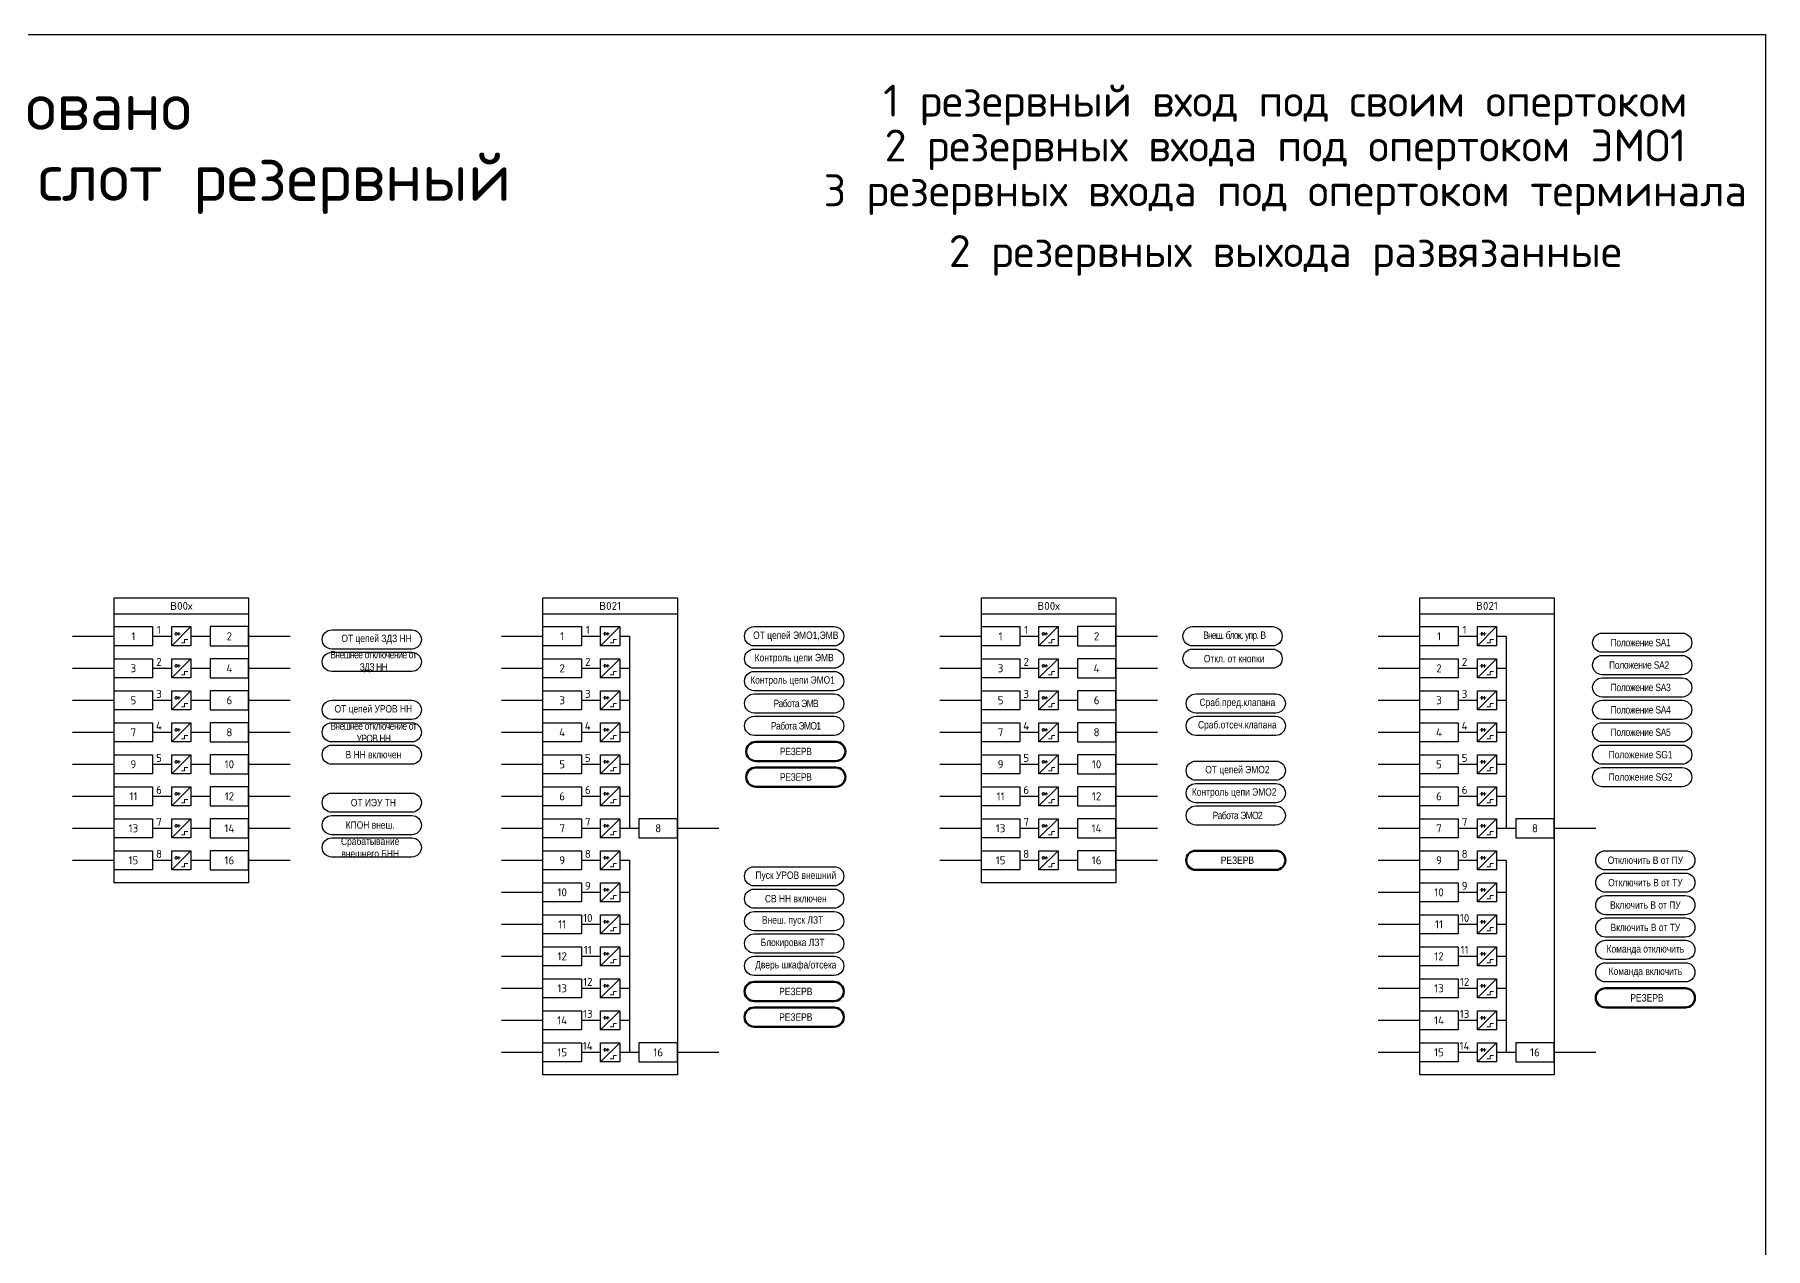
# Model space of a CAD drawing. Header units: millimetres. Extents: x 1657 to 6276, y -558 to 701.
# Drawn here: x 3280 to 3821, y 322 to 701 of the extents above; entities that cross this region are included whole.
import ezdxf
from ezdxf.enums import TextEntityAlignment as Align

# ---------------------------------------------------------------- set-up
doc = ezdxf.new("R2010")
doc.units = ezdxf.units.MM
doc.layers.add('_ОРЗ_0.3', color=7, linetype='Continuous', lineweight=30)
doc.layers.add('TEXT', color=7, linetype='Continuous', lineweight=25)
doc.layers.add('Основная', color=7, linetype='Continuous')
doc.styles.add('2.5_Gost_RD', font='ARIALN.TTF', dxfattribs={"height": 2.5})
doc.styles.add('2.5_ISOCPEUR', font='isocpeur.ttf', dxfattribs={"width": 0.9, "height": 2.5})
doc.styles.add('2.5_ISOCPEUR_1', font='isocpeur.ttf', dxfattribs={"height": 2.5})

# ---------------------------------------------------------------- blocks, each defined once
blk = doc.blocks.new('*U42')
at = {"layer": 'Основная', "color": 0}
for p, q in [((0, 0), (2, 0)), ((2, 0), (40, 0)), ((40, 0), (42, 0))]:
    blk.add_line(p, q, dxfattribs=at)
blk = doc.blocks.new('*U55')
at = {"lineweight": 13, "ltscale": 0.25}
blk.add_line((20.25, 1.25), (20.25, 0.25), dxfattribs=at)
for points in [[(0, 3), (12, 3), (12, -3), (0, -3)], [(18, 3), (24, 3), (24, -3), (18, -3)]]:
    blk.add_lwpolyline(points, close=True)
blk.add_lwpolyline([(20.25, 0.75), (19.25, 1.25), (19.25, 0.25), (20.25, 0.75)], dxfattribs=at)
at = {"lineweight": 13, "flags": 128}
for points in [[(19.5, 1.5, 0, 0, 0), (19.5, 2, 0.25, 0, 0), (19.5, 2.5, 0, 0, 0)], [(20, 1.5, 0, 0, 0), (20, 2, 0.25, 0, 0), (20, 2.5, 0, 0, 0)]]:
    blk.add_lwpolyline(points, format="xyseb", dxfattribs=at)
at = {"layer": 'Основная', "color": 0}
blk.add_line((12, 0), (18, 0), dxfattribs=at)
at = {"layer": 'Основная', "ltscale": 0.25}
blk.add_line((24, 3), (18, -3), dxfattribs=at)
at = {"layer": 'Основная', "color": 0, "lineweight": 13}
blk.add_line((18.75, 0.75), (20.75, 0.75), dxfattribs=at)
for p, q in [((21, -2), (22, -2)), ((22, -1), (23, -1)), ((22, -2), (22, -1))]:
    blk.add_line(p, q, dxfattribs=at).dxf.unprotected_set("ltscale", 0)
at = {"layer": 'Основная', "style": '2.5_ISOCPEUR'}
for tag, p in [('ОУ', (3, 6)), ('В', (6, 0)), ('K', (14, 2))]:
    blk.add_attdef(tag, text='', height=2.5, dxfattribs=at).set_placement(p, align=Align.MIDDLE_CENTER)
blk = doc.blocks.new('*U53')
blk.add_lwpolyline([(0, 3), (-12, 3), (-12, -3), (0, -3)], close=True)
at = {"layer": 'Основная', "style": '2.5_ISOCPEUR'}
for tag, p in [('ОУ', (-7, 10)), ('В', (-6, 0))]:
    blk.add_attdef(tag, text='', height=2.5, dxfattribs=at).set_placement(p, align=Align.MIDDLE_CENTER)

msp = doc.modelspace()

# ---------------------------------------------------------------- linework, layer by layer
at = {"ltscale": 100}
for p, q in [((3466, 513), (3466, 453)), ((3740, 513), (3740, 453)), ((3466, 443), (3466, 383)), ((3740, 443), (3740, 383))]:
    msp.add_line(p, q, dxfattribs=at)
msp.add_lwpolyline([(2745, 701), (3821, 701), (3821, -171), (2745, -171)], close=True, dxfattribs=at)
at = {"color": 3, "ltscale": 100}
for points in [[(3373, 509, -1), (3373, 515), (3398, 515, -1), (3398, 509)], [(3373, 502, -1), (3373, 508), (3398, 508, -1), (3398, 502)]]:
    msp.add_lwpolyline(points, format="xyb", close=True, dxfattribs=at)
at = {"color": 30, "ltscale": 100, "true_color": 0xf26722}
for points in [[(3505, 510, -1), (3505, 516), (3530, 516, -1), (3530, 510)], [(3505, 503, -1), (3505, 509), (3530, 509, -1), (3530, 503)], [(3505, 496, -1), (3505, 502), (3530, 502, -1), (3530, 496)], [(3505, 489, -1), (3505, 495), (3530, 495, -1), (3530, 489)], [(3505, 482, -1), (3505, 488), (3530, 488, -1), (3530, 482)]]:
    msp.add_lwpolyline(points, format="xyb", close=True, dxfattribs=at)
at = {"color": 6, "ltscale": 100}
for points in [[(3642, 510, -1), (3642, 516), (3667, 516, -1), (3667, 510)], [(3642, 503, -1), (3642, 509), (3667, 509, -1), (3667, 503)]]:
    msp.add_lwpolyline(points, format="xyb", close=True, dxfattribs=at)
at = {"ltscale": 100}
for points in [[(3770, 508, -1), (3770, 514), (3795, 514, -1), (3795, 508)], [(3770, 501, -1), (3770, 507), (3795, 507, -1), (3795, 501)], [(3770, 494, -1), (3770, 500), (3795, 500, -1), (3795, 494)], [(3770, 487, -1), (3770, 493), (3795, 493, -1), (3795, 487)], [(3770, 480, -1), (3770, 486), (3795, 486, -1), (3795, 480)], [(3770, 473, -1), (3770, 479), (3795, 479, -1), (3795, 473)], [(3770, 466, -1), (3770, 472), (3795, 472, -1), (3795, 466)], [(3771, 440, -1), (3771, 446), (3796, 446, -1), (3796, 440)], [(3505, 435, -1), (3505, 441), (3530, 441, -1), (3530, 435)], [(3771, 433, -1), (3771, 439), (3796, 439, -1), (3796, 433)], [(3505, 428, -1), (3505, 434), (3530, 434, -1), (3530, 428)], [(3771, 426, -1), (3771, 432), (3796, 432, -1), (3796, 426)], [(3505, 421, -1), (3505, 427), (3530, 427, -1), (3530, 421)], [(3771, 419, -1), (3771, 425), (3796, 425, -1), (3796, 419)], [(3505, 414, -1), (3505, 420), (3530, 420, -1), (3530, 414)], [(3771, 412, -1), (3771, 418), (3796, 418, -1), (3796, 412)], [(3505, 407, -1), (3505, 413), (3530, 413, -1), (3530, 407)], [(3771, 405, -1), (3771, 411), (3796, 411, -1), (3796, 405)]]:
    msp.add_lwpolyline(points, format="xyb", close=True, dxfattribs=at)
for points in [[(3292, 513), (3305, 513)], [(3329, 513), (3335, 513)], [(3347, 513), (3360, 513)], [(3426, 513), (3439, 513)], [(3463, 513), (3466, 513)], [(3563, 513), (3576, 513)], [(3600, 513), (3606, 513)], [(3618, 513), (3631, 513)], [(3700, 513), (3713, 513)], [(3737, 513), (3740, 513)], [(3292, 503), (3305, 503)], [(3329, 503), (3335, 503)], [(3347, 503), (3360, 503)], [(3426, 503), (3439, 503)], [(3463, 503), (3466, 503)], [(3563, 503), (3576, 503)], [(3600, 503), (3606, 503)], [(3618, 503), (3631, 503)], [(3700, 503), (3713, 503)], [(3737, 503), (3740, 503)], [(3292, 493), (3305, 493)], [(3329, 493), (3335, 493)], [(3347, 493), (3360, 493)], [(3426, 493), (3439, 493)], [(3463, 493), (3466, 493)], [(3563, 493), (3576, 493)], [(3600, 493), (3606, 493)], [(3618, 493), (3631, 493)], [(3700, 493), (3713, 493)], [(3737, 493), (3740, 493)], [(3292, 483), (3305, 483)], [(3329, 483), (3335, 483)], [(3347, 483), (3360, 483)], [(3426, 483), (3439, 483)], [(3463, 483), (3466, 483)], [(3563, 483), (3576, 483)], [(3600, 483), (3606, 483)], [(3618, 483), (3631, 483)], [(3700, 483), (3713, 483)], [(3737, 483), (3740, 483)], [(3292, 473), (3305, 473)], [(3329, 473), (3335, 473)], [(3347, 473), (3360, 473)], [(3426, 473), (3439, 473)], [(3463, 473), (3466, 473)], [(3563, 473), (3576, 473)], [(3600, 473), (3606, 473)], [(3618, 473), (3631, 473)], [(3700, 473), (3713, 473)], [(3737, 473), (3740, 473)], [(3292, 463), (3305, 463)], [(3329, 463), (3335, 463)], [(3347, 463), (3360, 463)], [(3426, 463), (3439, 463)], [(3463, 463), (3466, 463)], [(3563, 463), (3576, 463)], [(3600, 463), (3606, 463)], [(3618, 463), (3631, 463)], [(3700, 463), (3713, 463)], [(3737, 463), (3740, 463)], [(3292, 453), (3305, 453)], [(3329, 453), (3335, 453)], [(3347, 453), (3360, 453)], [(3426, 453), (3439, 453)], [(3463, 453), (3469, 453)], [(3481, 453), (3494, 453)], [(3563, 453), (3576, 453)], [(3600, 453), (3606, 453)], [(3618, 453), (3631, 453)], [(3700, 453), (3713, 453)], [(3737, 453), (3743, 453)], [(3755, 453), (3768, 453)], [(3292, 443), (3305, 443)], [(3329, 443), (3335, 443)], [(3347, 443), (3360, 443)], [(3426, 443), (3439, 443)], [(3463, 443), (3466, 443)], [(3563, 443), (3576, 443)], [(3600, 443), (3606, 443)], [(3618, 443), (3631, 443)], [(3700, 443), (3713, 443)], [(3737, 443), (3740, 443)], [(3426, 433), (3439, 433)], [(3463, 433), (3466, 433)], [(3700, 433), (3713, 433)], [(3737, 433), (3740, 433)], [(3426, 423), (3439, 423)], [(3463, 423), (3466, 423)], [(3700, 423), (3713, 423)], [(3737, 423), (3740, 423)], [(3426, 413), (3439, 413)], [(3463, 413), (3466, 413)], [(3700, 413), (3713, 413)], [(3737, 413), (3740, 413)], [(3426, 403), (3439, 403)], [(3463, 403), (3466, 403)], [(3700, 403), (3713, 403)], [(3737, 403), (3740, 403)], [(3426, 393), (3439, 393)], [(3463, 393), (3466, 393)], [(3700, 393), (3713, 393)], [(3737, 393), (3740, 393)], [(3426, 383), (3439, 383)], [(3463, 383), (3466, 383)], [(3463, 383), (3469, 383)], [(3481, 383), (3494, 383)], [(3700, 383), (3713, 383)], [(3737, 383), (3740, 383)], [(3737, 383), (3743, 383)], [(3755, 383), (3768, 383)]]:
    msp.add_lwpolyline(points, dxfattribs=at)
at = {"color": 4, "ltscale": 100}
for points in [[(3373, 487, -1), (3373, 493), (3398, 493, -1), (3398, 487)], [(3373, 480, -1), (3373, 486), (3398, 486, -1), (3398, 480)], [(3373, 473, -1), (3373, 479), (3398, 479, -1), (3398, 473)]]:
    msp.add_lwpolyline(points, format="xyb", close=True, dxfattribs=at)
at = {"color": 1, "ltscale": 100}
for points in [[(3643, 489, -1), (3643, 495), (3668, 495, -1), (3668, 489)], [(3643, 482, -1), (3643, 488), (3668, 488, -1), (3668, 482)], [(3643, 482, -1), (3643, 488), (3668, 488, -1), (3668, 482)]]:
    msp.add_lwpolyline(points, format="xyb", close=True, dxfattribs=at)
at = {"color": 30, "lineweight": 50, "ltscale": 100, "true_color": 0xf26722}
for points in [[(3505.5, 474, -1), (3505.5, 480), (3530.5, 480, -1), (3530.5, 474)], [(3505.5, 466, -1), (3505.5, 472), (3530.5, 472, -1), (3530.5, 466)]]:
    msp.add_lwpolyline(points, format="xyb", close=True, dxfattribs=at)
at = {"color": 85, "ltscale": 100, "true_color": 0x58ba48}
for points in [[(3643, 468, -1), (3643, 474), (3668, 474, -1), (3668, 468)], [(3643, 461, -1), (3643, 467), (3668, 467, -1), (3668, 461)], [(3643, 454, -1), (3643, 460), (3668, 460, -1), (3668, 454)]]:
    msp.add_lwpolyline(points, format="xyb", close=True, dxfattribs=at)
at = {"color": 5, "ltscale": 100}
for points in [[(3373, 458, -1), (3373, 464), (3398, 464, -1), (3398, 458)], [(3373, 451, -1), (3373, 457), (3398, 457, -1), (3398, 451)], [(3373, 444, -1), (3373, 450), (3398, 450, -1), (3398, 444)]]:
    msp.add_lwpolyline(points, format="xyb", close=True, dxfattribs=at)
at = {"color": 8, "lineweight": 50, "ltscale": 100}
msp.add_lwpolyline([(3643, 440, -1), (3643, 446), (3668, 446, -1), (3668, 440)], format="xyb", close=True, dxfattribs=at)
at = {"lineweight": 50, "ltscale": 100}
for points in [[(3505, 399, -1), (3505, 405), (3530, 405, -1), (3530, 399)], [(3771, 397, -1), (3771, 403), (3796, 403, -1), (3796, 397)], [(3505, 391, -1), (3505, 397), (3530, 397, -1), (3530, 391)]]:
    msp.add_lwpolyline(points, format="xyb", close=True, dxfattribs=at)
at = {"layer": '_ОРЗ_0.3', "ltscale": 100}
for points in [[(3305, 525), (3347, 525), (3347, 436), (3305, 436)], [(3439, 525), (3481, 525), (3481, 376), (3439, 376)], [(3576, 525), (3618, 525), (3618, 436), (3576, 436)], [(3713, 525), (3755, 525), (3755, 376), (3713, 376)]]:
    msp.add_lwpolyline(points, close=True, dxfattribs=at)

# ---------------------------------------------------------------- block references
at = {"ltscale": 0.25}
for p in [(3305, 520), (3439, 520), (3576, 520), (3713, 520)]:
    msp.add_blockref('*U42', p, dxfattribs=at)
at = {"layer": '_ОРЗ_0.3', "ltscale": 0.25}
ref = msp.add_blockref('*U55', (3305, 513), dxfattribs=at)
ref.add_attrib('В', '1', dxfattribs={"layer": 'Основная', "height": 2.5, "style": '2.5_ISOCPEUR'}).set_placement((3311, 513), align=Align.MIDDLE_CENTER)
ref.add_attrib('K', '1', dxfattribs={"layer": 'Основная', "height": 2.5, "style": '2.5_ISOCPEUR'}).set_placement((3319, 515), align=Align.MIDDLE_CENTER)
ref = msp.add_blockref('*U53', (3347, 513), dxfattribs=at)
ref.add_attrib('В', '2', dxfattribs={"layer": 'Основная', "height": 2.5, "style": '2.5_ISOCPEUR'}).set_placement((3341, 513), align=Align.MIDDLE_CENTER)
ref = msp.add_blockref('*U55', (3439, 513), dxfattribs=at)
ref.add_attrib('В', '1', dxfattribs={"layer": 'Основная', "height": 2.5, "style": '2.5_ISOCPEUR'}).set_placement((3445, 513), align=Align.MIDDLE_CENTER)
ref.add_attrib('K', '1', dxfattribs={"layer": 'Основная', "height": 2.5, "style": '2.5_ISOCPEUR'}).set_placement((3453, 515), align=Align.MIDDLE_CENTER)
ref = msp.add_blockref('*U55', (3576, 513), dxfattribs=at)
ref.add_attrib('В', '1', dxfattribs={"layer": 'Основная', "height": 2.5, "style": '2.5_ISOCPEUR'}).set_placement((3582, 513), align=Align.MIDDLE_CENTER)
ref.add_attrib('K', '1', dxfattribs={"layer": 'Основная', "height": 2.5, "style": '2.5_ISOCPEUR'}).set_placement((3590, 515), align=Align.MIDDLE_CENTER)
ref = msp.add_blockref('*U53', (3618, 513), dxfattribs=at)
ref.add_attrib('В', '2', dxfattribs={"layer": 'Основная', "height": 2.5, "style": '2.5_ISOCPEUR'}).set_placement((3612, 513), align=Align.MIDDLE_CENTER)
ref = msp.add_blockref('*U55', (3713, 513), dxfattribs=at)
ref.add_attrib('В', '1', dxfattribs={"layer": 'Основная', "height": 2.5, "style": '2.5_ISOCPEUR'}).set_placement((3719, 513), align=Align.MIDDLE_CENTER)
ref.add_attrib('K', '1', dxfattribs={"layer": 'Основная', "height": 2.5, "style": '2.5_ISOCPEUR'}).set_placement((3727, 515), align=Align.MIDDLE_CENTER)
ref = msp.add_blockref('*U55', (3305, 503), dxfattribs=at)
ref.add_attrib('В', '3', dxfattribs={"layer": 'Основная', "height": 2.5, "style": '2.5_ISOCPEUR'}).set_placement((3311, 503), align=Align.MIDDLE_CENTER)
ref.add_attrib('K', '2', dxfattribs={"layer": 'Основная', "height": 2.5, "style": '2.5_ISOCPEUR'}).set_placement((3319, 505), align=Align.MIDDLE_CENTER)
ref = msp.add_blockref('*U53', (3347, 503), dxfattribs=at)
ref.add_attrib('В', '4', dxfattribs={"layer": 'Основная', "height": 2.5, "style": '2.5_ISOCPEUR'}).set_placement((3341, 503), align=Align.MIDDLE_CENTER)
ref = msp.add_blockref('*U55', (3439, 503), dxfattribs=at)
ref.add_attrib('В', '2', dxfattribs={"layer": 'Основная', "height": 2.5, "style": '2.5_ISOCPEUR'}).set_placement((3445, 503), align=Align.MIDDLE_CENTER)
ref.add_attrib('K', '2', dxfattribs={"layer": 'Основная', "height": 2.5, "style": '2.5_ISOCPEUR'}).set_placement((3453, 505), align=Align.MIDDLE_CENTER)
ref = msp.add_blockref('*U55', (3576, 503), dxfattribs=at)
ref.add_attrib('В', '3', dxfattribs={"layer": 'Основная', "height": 2.5, "style": '2.5_ISOCPEUR'}).set_placement((3582, 503), align=Align.MIDDLE_CENTER)
ref.add_attrib('K', '2', dxfattribs={"layer": 'Основная', "height": 2.5, "style": '2.5_ISOCPEUR'}).set_placement((3590, 505), align=Align.MIDDLE_CENTER)
ref = msp.add_blockref('*U53', (3618, 503), dxfattribs=at)
ref.add_attrib('В', '4', dxfattribs={"layer": 'Основная', "height": 2.5, "style": '2.5_ISOCPEUR'}).set_placement((3612, 503), align=Align.MIDDLE_CENTER)
ref = msp.add_blockref('*U55', (3713, 503), dxfattribs=at)
ref.add_attrib('В', '2', dxfattribs={"layer": 'Основная', "height": 2.5, "style": '2.5_ISOCPEUR'}).set_placement((3719, 503), align=Align.MIDDLE_CENTER)
ref.add_attrib('K', '2', dxfattribs={"layer": 'Основная', "height": 2.5, "style": '2.5_ISOCPEUR'}).set_placement((3727, 505), align=Align.MIDDLE_CENTER)
ref = msp.add_blockref('*U55', (3305, 493), dxfattribs=at)
ref.add_attrib('В', '5', dxfattribs={"layer": 'Основная', "height": 2.5, "style": '2.5_ISOCPEUR'}).set_placement((3311, 493), align=Align.MIDDLE_CENTER)
ref.add_attrib('K', '3', dxfattribs={"layer": 'Основная', "height": 2.5, "style": '2.5_ISOCPEUR'}).set_placement((3319, 495), align=Align.MIDDLE_CENTER)
ref = msp.add_blockref('*U53', (3347, 493), dxfattribs=at)
ref.add_attrib('В', '6', dxfattribs={"layer": 'Основная', "height": 2.5, "style": '2.5_ISOCPEUR'}).set_placement((3341, 493), align=Align.MIDDLE_CENTER)
ref = msp.add_blockref('*U55', (3439, 493), dxfattribs=at)
ref.add_attrib('В', '3', dxfattribs={"layer": 'Основная', "height": 2.5, "style": '2.5_ISOCPEUR'}).set_placement((3445, 493), align=Align.MIDDLE_CENTER)
ref.add_attrib('K', '3', dxfattribs={"layer": 'Основная', "height": 2.5, "style": '2.5_ISOCPEUR'}).set_placement((3453, 495), align=Align.MIDDLE_CENTER)
ref = msp.add_blockref('*U55', (3576, 493), dxfattribs=at)
ref.add_attrib('В', '5', dxfattribs={"layer": 'Основная', "height": 2.5, "style": '2.5_ISOCPEUR'}).set_placement((3582, 493), align=Align.MIDDLE_CENTER)
ref.add_attrib('K', '3', dxfattribs={"layer": 'Основная', "height": 2.5, "style": '2.5_ISOCPEUR'}).set_placement((3590, 495), align=Align.MIDDLE_CENTER)
ref = msp.add_blockref('*U53', (3618, 493), dxfattribs=at)
ref.add_attrib('В', '6', dxfattribs={"layer": 'Основная', "height": 2.5, "style": '2.5_ISOCPEUR'}).set_placement((3612, 493), align=Align.MIDDLE_CENTER)
ref = msp.add_blockref('*U55', (3713, 493), dxfattribs=at)
ref.add_attrib('В', '3', dxfattribs={"layer": 'Основная', "height": 2.5, "style": '2.5_ISOCPEUR'}).set_placement((3719, 493), align=Align.MIDDLE_CENTER)
ref.add_attrib('K', '3', dxfattribs={"layer": 'Основная', "height": 2.5, "style": '2.5_ISOCPEUR'}).set_placement((3727, 495), align=Align.MIDDLE_CENTER)
ref = msp.add_blockref('*U55', (3305, 483), dxfattribs=at)
ref.add_attrib('В', '7', dxfattribs={"layer": 'Основная', "height": 2.5, "style": '2.5_ISOCPEUR'}).set_placement((3311, 483), align=Align.MIDDLE_CENTER)
ref.add_attrib('K', '4', dxfattribs={"layer": 'Основная', "height": 2.5, "style": '2.5_ISOCPEUR'}).set_placement((3319, 485), align=Align.MIDDLE_CENTER)
ref = msp.add_blockref('*U53', (3347, 483), dxfattribs=at)
ref.add_attrib('В', '8', dxfattribs={"layer": 'Основная', "height": 2.5, "style": '2.5_ISOCPEUR'}).set_placement((3341, 483), align=Align.MIDDLE_CENTER)
ref = msp.add_blockref('*U55', (3439, 483), dxfattribs=at)
ref.add_attrib('В', '4', dxfattribs={"layer": 'Основная', "height": 2.5, "style": '2.5_ISOCPEUR'}).set_placement((3445, 483), align=Align.MIDDLE_CENTER)
ref.add_attrib('K', '4', dxfattribs={"layer": 'Основная', "height": 2.5, "style": '2.5_ISOCPEUR'}).set_placement((3453, 485), align=Align.MIDDLE_CENTER)
ref = msp.add_blockref('*U55', (3576, 483), dxfattribs=at)
ref.add_attrib('В', '7', dxfattribs={"layer": 'Основная', "height": 2.5, "style": '2.5_ISOCPEUR'}).set_placement((3582, 483), align=Align.MIDDLE_CENTER)
ref.add_attrib('K', '4', dxfattribs={"layer": 'Основная', "height": 2.5, "style": '2.5_ISOCPEUR'}).set_placement((3590, 485), align=Align.MIDDLE_CENTER)
ref = msp.add_blockref('*U53', (3618, 483), dxfattribs=at)
ref.add_attrib('В', '8', dxfattribs={"layer": 'Основная', "height": 2.5, "style": '2.5_ISOCPEUR'}).set_placement((3612, 483), align=Align.MIDDLE_CENTER)
ref = msp.add_blockref('*U55', (3713, 483), dxfattribs=at)
ref.add_attrib('В', '4', dxfattribs={"layer": 'Основная', "height": 2.5, "style": '2.5_ISOCPEUR'}).set_placement((3719, 483), align=Align.MIDDLE_CENTER)
ref.add_attrib('K', '4', dxfattribs={"layer": 'Основная', "height": 2.5, "style": '2.5_ISOCPEUR'}).set_placement((3727, 485), align=Align.MIDDLE_CENTER)
ref = msp.add_blockref('*U55', (3305, 473), dxfattribs=at)
ref.add_attrib('В', '9', dxfattribs={"layer": 'Основная', "height": 2.5, "style": '2.5_ISOCPEUR'}).set_placement((3311, 473), align=Align.MIDDLE_CENTER)
ref.add_attrib('K', '5', dxfattribs={"layer": 'Основная', "height": 2.5, "style": '2.5_ISOCPEUR'}).set_placement((3319, 475), align=Align.MIDDLE_CENTER)
ref = msp.add_blockref('*U53', (3347, 473), dxfattribs=at)
ref.add_attrib('В', '10', dxfattribs={"layer": 'Основная', "height": 2.5, "style": '2.5_ISOCPEUR'}).set_placement((3341, 473), align=Align.MIDDLE_CENTER)
ref = msp.add_blockref('*U55', (3439, 473), dxfattribs=at)
ref.add_attrib('В', '5', dxfattribs={"layer": 'Основная', "height": 2.5, "style": '2.5_ISOCPEUR'}).set_placement((3445, 473), align=Align.MIDDLE_CENTER)
ref.add_attrib('K', '5', dxfattribs={"layer": 'Основная', "height": 2.5, "style": '2.5_ISOCPEUR'}).set_placement((3453, 475), align=Align.MIDDLE_CENTER)
ref = msp.add_blockref('*U55', (3576, 473), dxfattribs=at)
ref.add_attrib('В', '9', dxfattribs={"layer": 'Основная', "height": 2.5, "style": '2.5_ISOCPEUR'}).set_placement((3582, 473), align=Align.MIDDLE_CENTER)
ref.add_attrib('K', '5', dxfattribs={"layer": 'Основная', "height": 2.5, "style": '2.5_ISOCPEUR'}).set_placement((3590, 475), align=Align.MIDDLE_CENTER)
ref = msp.add_blockref('*U53', (3618, 473), dxfattribs=at)
ref.add_attrib('В', '10', dxfattribs={"layer": 'Основная', "height": 2.5, "style": '2.5_ISOCPEUR'}).set_placement((3612, 473), align=Align.MIDDLE_CENTER)
ref = msp.add_blockref('*U55', (3713, 473), dxfattribs=at)
ref.add_attrib('В', '5', dxfattribs={"layer": 'Основная', "height": 2.5, "style": '2.5_ISOCPEUR'}).set_placement((3719, 473), align=Align.MIDDLE_CENTER)
ref.add_attrib('K', '5', dxfattribs={"layer": 'Основная', "height": 2.5, "style": '2.5_ISOCPEUR'}).set_placement((3727, 475), align=Align.MIDDLE_CENTER)
ref = msp.add_blockref('*U55', (3305, 463), dxfattribs=at)
ref.add_attrib('В', '11', dxfattribs={"layer": 'Основная', "height": 2.5, "style": '2.5_ISOCPEUR'}).set_placement((3311, 463), align=Align.MIDDLE_CENTER)
ref.add_attrib('K', '6', dxfattribs={"layer": 'Основная', "height": 2.5, "style": '2.5_ISOCPEUR'}).set_placement((3319, 465), align=Align.MIDDLE_CENTER)
ref = msp.add_blockref('*U53', (3347, 463), dxfattribs=at)
ref.add_attrib('В', '12', dxfattribs={"layer": 'Основная', "height": 2.5, "style": '2.5_ISOCPEUR'}).set_placement((3341, 463), align=Align.MIDDLE_CENTER)
ref = msp.add_blockref('*U55', (3439, 463), dxfattribs=at)
ref.add_attrib('В', '6', dxfattribs={"layer": 'Основная', "height": 2.5, "style": '2.5_ISOCPEUR'}).set_placement((3445, 463), align=Align.MIDDLE_CENTER)
ref.add_attrib('K', '6', dxfattribs={"layer": 'Основная', "height": 2.5, "style": '2.5_ISOCPEUR'}).set_placement((3453, 465), align=Align.MIDDLE_CENTER)
ref = msp.add_blockref('*U55', (3576, 463), dxfattribs=at)
ref.add_attrib('В', '11', dxfattribs={"layer": 'Основная', "height": 2.5, "style": '2.5_ISOCPEUR'}).set_placement((3582, 463), align=Align.MIDDLE_CENTER)
ref.add_attrib('K', '6', dxfattribs={"layer": 'Основная', "height": 2.5, "style": '2.5_ISOCPEUR'}).set_placement((3590, 465), align=Align.MIDDLE_CENTER)
ref = msp.add_blockref('*U53', (3618, 463), dxfattribs=at)
ref.add_attrib('В', '12', dxfattribs={"layer": 'Основная', "height": 2.5, "style": '2.5_ISOCPEUR'}).set_placement((3612, 463), align=Align.MIDDLE_CENTER)
ref = msp.add_blockref('*U55', (3713, 463), dxfattribs=at)
ref.add_attrib('В', '6', dxfattribs={"layer": 'Основная', "height": 2.5, "style": '2.5_ISOCPEUR'}).set_placement((3719, 463), align=Align.MIDDLE_CENTER)
ref.add_attrib('K', '6', dxfattribs={"layer": 'Основная', "height": 2.5, "style": '2.5_ISOCPEUR'}).set_placement((3727, 465), align=Align.MIDDLE_CENTER)
ref = msp.add_blockref('*U55', (3305, 453), dxfattribs=at)
ref.add_attrib('В', '13', dxfattribs={"layer": 'Основная', "height": 2.5, "style": '2.5_ISOCPEUR'}).set_placement((3311, 453), align=Align.MIDDLE_CENTER)
ref.add_attrib('K', '7', dxfattribs={"layer": 'Основная', "height": 2.5, "style": '2.5_ISOCPEUR'}).set_placement((3319, 455), align=Align.MIDDLE_CENTER)
ref = msp.add_blockref('*U53', (3347, 453), dxfattribs=at)
ref.add_attrib('В', '14', dxfattribs={"layer": 'Основная', "height": 2.5, "style": '2.5_ISOCPEUR'}).set_placement((3341, 453), align=Align.MIDDLE_CENTER)
ref = msp.add_blockref('*U55', (3439, 453), dxfattribs=at)
ref.add_attrib('В', '7', dxfattribs={"layer": 'Основная', "height": 2.5, "style": '2.5_ISOCPEUR'}).set_placement((3445, 453), align=Align.MIDDLE_CENTER)
ref.add_attrib('K', '7', dxfattribs={"layer": 'Основная', "height": 2.5, "style": '2.5_ISOCPEUR'}).set_placement((3453, 455), align=Align.MIDDLE_CENTER)
ref = msp.add_blockref('*U53', (3481, 453), dxfattribs=at)
ref.add_attrib('В', '8', dxfattribs={"layer": 'Основная', "height": 2.5, "style": '2.5_ISOCPEUR'}).set_placement((3475, 453), align=Align.MIDDLE_CENTER)
ref = msp.add_blockref('*U55', (3576, 453), dxfattribs=at)
ref.add_attrib('В', '13', dxfattribs={"layer": 'Основная', "height": 2.5, "style": '2.5_ISOCPEUR'}).set_placement((3582, 453), align=Align.MIDDLE_CENTER)
ref.add_attrib('K', '7', dxfattribs={"layer": 'Основная', "height": 2.5, "style": '2.5_ISOCPEUR'}).set_placement((3590, 455), align=Align.MIDDLE_CENTER)
ref = msp.add_blockref('*U53', (3618, 453), dxfattribs=at)
ref.add_attrib('В', '14', dxfattribs={"layer": 'Основная', "height": 2.5, "style": '2.5_ISOCPEUR'}).set_placement((3612, 453), align=Align.MIDDLE_CENTER)
ref = msp.add_blockref('*U55', (3713, 453), dxfattribs=at)
ref.add_attrib('В', '7', dxfattribs={"layer": 'Основная', "height": 2.5, "style": '2.5_ISOCPEUR'}).set_placement((3719, 453), align=Align.MIDDLE_CENTER)
ref.add_attrib('K', '7', dxfattribs={"layer": 'Основная', "height": 2.5, "style": '2.5_ISOCPEUR'}).set_placement((3727, 455), align=Align.MIDDLE_CENTER)
ref = msp.add_blockref('*U53', (3755, 453), dxfattribs=at)
ref.add_attrib('В', '8', dxfattribs={"layer": 'Основная', "height": 2.5, "style": '2.5_ISOCPEUR'}).set_placement((3749, 453), align=Align.MIDDLE_CENTER)
ref = msp.add_blockref('*U55', (3305, 443), dxfattribs=at)
ref.add_attrib('В', '15', dxfattribs={"layer": 'Основная', "height": 2.5, "style": '2.5_ISOCPEUR'}).set_placement((3311, 443), align=Align.MIDDLE_CENTER)
ref.add_attrib('K', '8', dxfattribs={"layer": 'Основная', "height": 2.5, "style": '2.5_ISOCPEUR'}).set_placement((3319, 445), align=Align.MIDDLE_CENTER)
ref = msp.add_blockref('*U53', (3347, 443), dxfattribs=at)
ref.add_attrib('В', '16', dxfattribs={"layer": 'Основная', "height": 2.5, "style": '2.5_ISOCPEUR'}).set_placement((3341, 443), align=Align.MIDDLE_CENTER)
ref = msp.add_blockref('*U55', (3439, 443), dxfattribs=at)
ref.add_attrib('В', '9', dxfattribs={"layer": 'Основная', "height": 2.5, "style": '2.5_ISOCPEUR'}).set_placement((3445, 443), align=Align.MIDDLE_CENTER)
ref.add_attrib('K', '8', dxfattribs={"layer": 'Основная', "height": 2.5, "style": '2.5_ISOCPEUR'}).set_placement((3453, 445), align=Align.MIDDLE_CENTER)
ref = msp.add_blockref('*U55', (3576, 443), dxfattribs=at)
ref.add_attrib('В', '15', dxfattribs={"layer": 'Основная', "height": 2.5, "style": '2.5_ISOCPEUR'}).set_placement((3582, 443), align=Align.MIDDLE_CENTER)
ref.add_attrib('K', '8', dxfattribs={"layer": 'Основная', "height": 2.5, "style": '2.5_ISOCPEUR'}).set_placement((3590, 445), align=Align.MIDDLE_CENTER)
ref = msp.add_blockref('*U53', (3618, 443), dxfattribs=at)
ref.add_attrib('В', '16', dxfattribs={"layer": 'Основная', "height": 2.5, "style": '2.5_ISOCPEUR'}).set_placement((3612, 443), align=Align.MIDDLE_CENTER)
ref = msp.add_blockref('*U55', (3713, 443), dxfattribs=at)
ref.add_attrib('В', '9', dxfattribs={"layer": 'Основная', "height": 2.5, "style": '2.5_ISOCPEUR'}).set_placement((3719, 443), align=Align.MIDDLE_CENTER)
ref.add_attrib('K', '8', dxfattribs={"layer": 'Основная', "height": 2.5, "style": '2.5_ISOCPEUR'}).set_placement((3727, 445), align=Align.MIDDLE_CENTER)
ref = msp.add_blockref('*U55', (3439, 433), dxfattribs=at)
ref.add_attrib('В', '10', dxfattribs={"layer": 'Основная', "height": 2.5, "style": '2.5_ISOCPEUR'}).set_placement((3445, 433), align=Align.MIDDLE_CENTER)
ref.add_attrib('K', '9', dxfattribs={"layer": 'Основная', "height": 2.5, "style": '2.5_ISOCPEUR'}).set_placement((3453, 435), align=Align.MIDDLE_CENTER)
ref = msp.add_blockref('*U55', (3713, 433), dxfattribs=at)
ref.add_attrib('В', '10', dxfattribs={"layer": 'Основная', "height": 2.5, "style": '2.5_ISOCPEUR'}).set_placement((3719, 433), align=Align.MIDDLE_CENTER)
ref.add_attrib('K', '9', dxfattribs={"layer": 'Основная', "height": 2.5, "style": '2.5_ISOCPEUR'}).set_placement((3727, 435), align=Align.MIDDLE_CENTER)
ref = msp.add_blockref('*U55', (3439, 423), dxfattribs=at)
ref.add_attrib('В', '11', dxfattribs={"layer": 'Основная', "height": 2.5, "style": '2.5_ISOCPEUR'}).set_placement((3445, 423), align=Align.MIDDLE_CENTER)
ref.add_attrib('K', '10', dxfattribs={"layer": 'Основная', "height": 2.5, "style": '2.5_ISOCPEUR'}).set_placement((3453, 425), align=Align.MIDDLE_CENTER)
ref = msp.add_blockref('*U55', (3713, 423), dxfattribs=at)
ref.add_attrib('В', '11', dxfattribs={"layer": 'Основная', "height": 2.5, "style": '2.5_ISOCPEUR'}).set_placement((3719, 423), align=Align.MIDDLE_CENTER)
ref.add_attrib('K', '10', dxfattribs={"layer": 'Основная', "height": 2.5, "style": '2.5_ISOCPEUR'}).set_placement((3727, 425), align=Align.MIDDLE_CENTER)
ref = msp.add_blockref('*U55', (3439, 413), dxfattribs=at)
ref.add_attrib('В', '12', dxfattribs={"layer": 'Основная', "height": 2.5, "style": '2.5_ISOCPEUR'}).set_placement((3445, 413), align=Align.MIDDLE_CENTER)
ref.add_attrib('K', '11', dxfattribs={"layer": 'Основная', "height": 2.5, "style": '2.5_ISOCPEUR'}).set_placement((3453, 415), align=Align.MIDDLE_CENTER)
ref = msp.add_blockref('*U55', (3713, 413), dxfattribs=at)
ref.add_attrib('В', '12', dxfattribs={"layer": 'Основная', "height": 2.5, "style": '2.5_ISOCPEUR'}).set_placement((3719, 413), align=Align.MIDDLE_CENTER)
ref.add_attrib('K', '11', dxfattribs={"layer": 'Основная', "height": 2.5, "style": '2.5_ISOCPEUR'}).set_placement((3727, 415), align=Align.MIDDLE_CENTER)
ref = msp.add_blockref('*U55', (3439, 403), dxfattribs=at)
ref.add_attrib('В', '13', dxfattribs={"layer": 'Основная', "height": 2.5, "style": '2.5_ISOCPEUR'}).set_placement((3445, 403), align=Align.MIDDLE_CENTER)
ref.add_attrib('K', '12', dxfattribs={"layer": 'Основная', "height": 2.5, "style": '2.5_ISOCPEUR'}).set_placement((3453, 405), align=Align.MIDDLE_CENTER)
ref = msp.add_blockref('*U55', (3713, 403), dxfattribs=at)
ref.add_attrib('В', '13', dxfattribs={"layer": 'Основная', "height": 2.5, "style": '2.5_ISOCPEUR'}).set_placement((3719, 403), align=Align.MIDDLE_CENTER)
ref.add_attrib('K', '12', dxfattribs={"layer": 'Основная', "height": 2.5, "style": '2.5_ISOCPEUR'}).set_placement((3727, 405), align=Align.MIDDLE_CENTER)
ref = msp.add_blockref('*U55', (3439, 393), dxfattribs=at)
ref.add_attrib('В', '14', dxfattribs={"layer": 'Основная', "height": 2.5, "style": '2.5_ISOCPEUR'}).set_placement((3445, 393), align=Align.MIDDLE_CENTER)
ref.add_attrib('K', '13', dxfattribs={"layer": 'Основная', "height": 2.5, "style": '2.5_ISOCPEUR'}).set_placement((3453, 395), align=Align.MIDDLE_CENTER)
ref = msp.add_blockref('*U55', (3713, 393), dxfattribs=at)
ref.add_attrib('В', '14', dxfattribs={"layer": 'Основная', "height": 2.5, "style": '2.5_ISOCPEUR'}).set_placement((3719, 393), align=Align.MIDDLE_CENTER)
ref.add_attrib('K', '13', dxfattribs={"layer": 'Основная', "height": 2.5, "style": '2.5_ISOCPEUR'}).set_placement((3727, 395), align=Align.MIDDLE_CENTER)
ref = msp.add_blockref('*U55', (3439, 383), dxfattribs=at)
ref.add_attrib('В', '15', dxfattribs={"layer": 'Основная', "height": 2.5, "style": '2.5_ISOCPEUR'}).set_placement((3445, 383), align=Align.MIDDLE_CENTER)
ref.add_attrib('K', '14', dxfattribs={"layer": 'Основная', "height": 2.5, "style": '2.5_ISOCPEUR'}).set_placement((3453, 385), align=Align.MIDDLE_CENTER)
ref = msp.add_blockref('*U53', (3481, 383), dxfattribs=at)
ref.add_attrib('В', '16', dxfattribs={"layer": 'Основная', "height": 2.5, "style": '2.5_ISOCPEUR'}).set_placement((3475, 383), align=Align.MIDDLE_CENTER)
ref = msp.add_blockref('*U55', (3713, 383), dxfattribs=at)
ref.add_attrib('В', '15', dxfattribs={"layer": 'Основная', "height": 2.5, "style": '2.5_ISOCPEUR'}).set_placement((3719, 383), align=Align.MIDDLE_CENTER)
ref.add_attrib('K', '14', dxfattribs={"layer": 'Основная', "height": 2.5, "style": '2.5_ISOCPEUR'}).set_placement((3727, 385), align=Align.MIDDLE_CENTER)
ref = msp.add_blockref('*U53', (3755, 383), dxfattribs=at)
ref.add_attrib('В', '16', dxfattribs={"layer": 'Основная', "height": 2.5, "style": '2.5_ISOCPEUR'}).set_placement((3749, 383), align=Align.MIDDLE_CENTER)

# ---------------------------------------------------------------- texts
at = {"ltscale": 0.25, "attachment_point": 5, "style": '2.5_ISOCPEUR_1'}
for s, insert, char_height, width in [('66 входов задействовано', (3211, 677.5), 15, 356.9341), ('1 резервный вход под своим опертоком', (3671, 679), 10, 356.9341), ('2 резервных входа под опертоком ЭМО1', (3671, 665), 10, 356.9341), ('2хВ00х + 4хВ021 + 2хК002 + {\\C3;1 слот резервный}', (3212, 654.5), 15, 525.8681), ('3 резервных входа под опертоком терминала', (3671, 651), 10, 356.9341), ('2 резервных выхода развязанные', (3671, 632), 10, 356.9341), ('B00х', (3326, 522.5), 2.5, 42), ('B021', (3460, 522.5), 2.5, 42), ('B00х', (3597, 522.5), 2.5, 42), ('B021', (3734, 522.5), 2.5, 42)]:
    msp.add_mtext(s, dxfattribs=dict(at, insert=insert, char_height=char_height, width=width))
at = {"ltscale": 100, "char_height": 2.3, "attachment_point": 5, "style": '2.5_Gost_RD'}
for s, insert, width in [('ОТ цепей ЗДЗ НН', (3387, 512), 31), ('{\\T0.9;Внешнее отключение от ЗДЗ НН}', (3386, 505), 31), ('\\A1;Сраб.пред.клапана', (3656, 492), 31), ('ОТ цепей УРОВ НН', (3386, 490), 31), ('{\\T0.9;Внешнее отключение от УРОВ НН}', (3386, 483), 31), ('\\A1;Сраб.отсеч.клапана', (3656, 485), 31), ('В НН включен', (3386, 476), 28), ('ОТ ИЭУ ТН', (3386, 461), 31), ('КПОН внеш.', (3385, 454), 31), ('Срабатывание внешнего БНН', (3385, 447), 30.2779), ('Пуск УРОВ внешний', (3518, 438), 31), ('СВ НН включен', (3518, 431), 31), ('Команда отключить', (3783.5, 415), 31), ('Команда включить', (3783.5, 408), 31)]:
    msp.add_mtext(s, dxfattribs=dict(at, insert=insert, width=width))
at = {"layer": 'TEXT', "ltscale": 100, "char_height": 2.3, "attachment_point": 5, "style": '2.5_Gost_RD'}
for s, insert, width in [('ОТ цепей ЭМО1,ЭМВ', (3518, 513), 31), ('{\\T0.85;Внеш. блок. упр. В}', (3655, 513), 31), ('{\\T0.95;Положение SA1}', (3782, 511), 31), ('Контроль цепи ЭМВ', (3517.5, 506), 28), ('Откл. от кнопки', (3655, 506), 31), ('{\\T0.95;Положение SA2}', (3781.5, 504), 31), ('Контроль цепи ЭМО1', (3517, 499), 28), ('{\\T0.95;Положение SA3}', (3782, 497), 31), ('{\\T0.9;Работа ЭМВ}', (3518, 492), 31), ('{\\T0.95;Положение SA4}', (3782, 490), 31), ('{\\T0.9;Работа ЭМО1}', (3518, 485), 31), ('{\\T0.95;Положение SA5}', (3782, 483), 31), ('{\\T0.95;РЕЗЕРВ}', (3518, 477), 31), ('Положение SG1', (3782, 476), 31), ('ОТ цепей ЭМО2', (3656, 471), 31), ('{\\T0.95;РЕЗЕРВ}', (3518, 469), 31), ('Контроль цепи ЭМО2', (3655, 464), 28), ('Положение SG2', (3782, 469), 31), ('{\\T0.9;Работа ЭМО2}', (3656, 457), 31), ('РЕЗЕРВ', (3656, 443), 31), ('Отключить В от ПУ', (3783.5, 443), 31), ('Отключить В от ТУ', (3783.5, 436), 31), ('Включить В от ПУ', (3783.5, 429), 31), ('\\A1;Внеш. пуск ЛЗТ', (3517, 424), 31), ('Включить В от ТУ', (3783.5, 422), 31), ('\\A1;Блокировка ЛЗТ', (3517, 417), 31), ('Дверь шкафа/отсека', (3518, 410), 31), ('РЕЗЕРВ', (3518, 402), 31), ('РЕЗЕРВ', (3784, 400), 31), ('РЕЗЕРВ', (3518, 394), 31)]:
    msp.add_mtext(s, dxfattribs=dict(at, insert=insert, width=width))

doc.saveas('drawing.dxf')
